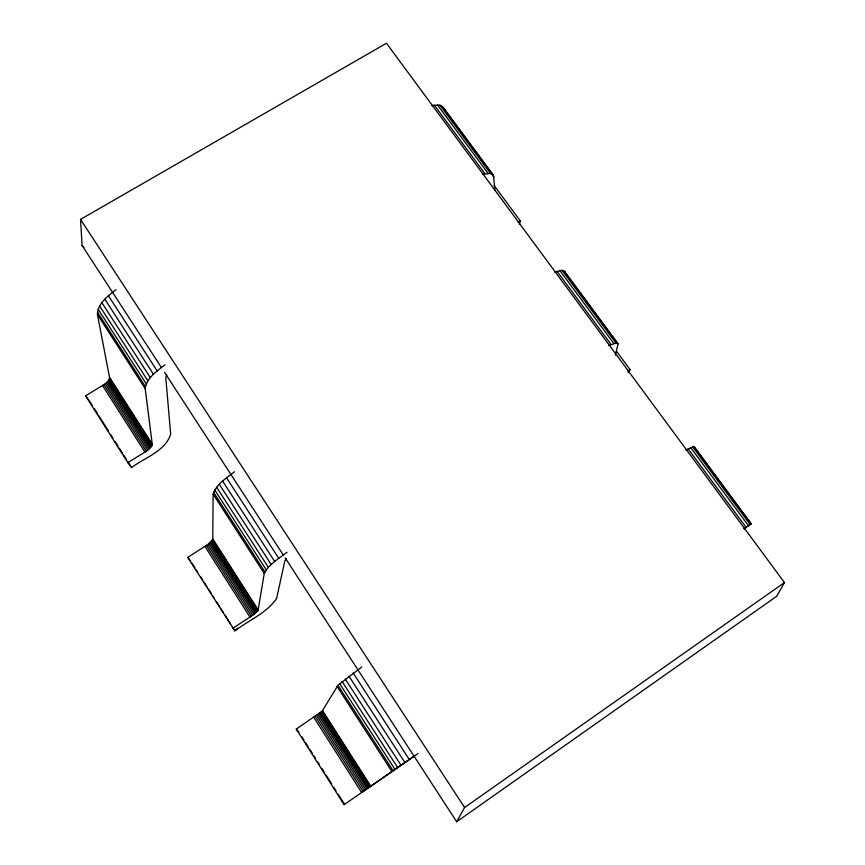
<?xml version="1.0" encoding="UTF-8"?>
<svg xmlns="http://www.w3.org/2000/svg" width="865" height="865" viewBox="0 0 865 865"><rect width="100%" height="100%" fill="white"/><g stroke="black" fill="none" stroke-linecap="round" stroke-linejoin="round"><path stroke-width="1.3" d="M554.66 272.086L562.088 270.28L564.618 271.524L618.075 343.783L615.329 355.212M286.315 558.801L284.866 560.844L276.541 598.666C266.431 613.209 248.59 620.421 234.847 630.845L187.748 557.395L207.741 544.539L212.747 539.576L213.125 494.12C216.358 483.968 226.673 478.031 234.599 471.717M116.083 289.667C108.093 295.895 97.54 303.431 97.453 314.59L109.704 378.308L108.363 380.86L105.27 383.779L85.603 395.846L127.869 462.689L147.677 450.308L152.337 445.032L145.212 388.709C146.488 377.854 157.084 371.063 164.999 364.803M232.631 628.401L252.775 615.188L258.04 610.463L264.247 573.463C269.069 564.099 278.952 558.541 287.029 552.238M519.368 224.349L520.265 220.889L494.099 185.456M285.212 557.957L456.666 821.75L464.592 807.499L784.458 582.567L386.471 43.25L80.542 219.386L82.099 245.498L161.333 367.441M784.458 582.567L776.694 596.277L456.666 821.75M166.75 374.891L165.777 377.508L170.686 434.187C165.323 451.271 144.509 457.682 131.599 467.576L127.869 462.689M344.551 804.331L344.075 804.655L296.295 729.098L322.267 710.998L337.966 685.275L361.721 666.98M628.195 372.642L630.066 369.593L616.529 351.255M237.691 628.217L234.847 630.845L232.707 627.46M685.977 450.06L694.054 446.491L751.209 523.747L744.246 528.58M321.099 712.036L369.182 787.334L418.044 753.491M414.486 755.967L363.116 791.518L315.228 716.35M744.549 528.461L746.43 527.163L744.214 528.699M743.997 528.699L751.209 523.747M344.075 804.655L366.176 789.421M627.871 371.02L630.066 369.593M518.092 222.229L520.265 220.889M608.874 345.557L615.934 343.091L618.075 343.783M482.551 174.341L490.444 173.4L493.472 175.357L494.91 190.43M431.786 105.541L439.993 105.173L443.367 107.628L493.472 175.357M296.295 729.098L298.955 732.233M82.099 245.498L83.937 247.455M187.748 557.395L190.614 560.909M442.004 106.136L492.293 174.103M563.699 270.637L617.361 343.178M693.644 446.297L751.025 523.866M85.603 395.846L89.203 400.7M447.216 113.91L443.367 107.628M450.384 118.191L456.72 126.766M463.067 135.34L466.235 139.622M470.192 144.974L475.739 152.478M480.497 158.901L485.254 165.334M490.001 171.757L493.969 177.109M571.192 281.525L574.371 285.818M578.339 291.191L583.907 298.706M591.054 308.383L594.233 312.676M600.591 321.272L603.77 325.564M607.738 330.938L613.307 338.464M699.342 454.785L704.953 462.375M711.365 471.047L715.377 476.464M720.988 484.043L726.6 491.634M733.012 500.305L737.813 506.804M745.835 517.638L747.436 519.8M439.993 105.173L490.444 173.4M562.088 270.28L615.934 343.091M692.487 446.621L750.085 524.504M437.376 104.795L487.968 173.249M559.817 270.475L613.826 343.556M690.627 447.475L748.409 525.661M434.208 105.011L484.919 173.681M556.941 271.221L611.079 344.551M688.075 448.827L746.019 527.304M80.542 219.386L464.592 807.499M164.523 372.296L283.212 554.941M108.406 295.733L157.149 370.869M226.522 477.783L278.757 558.303M353.18 673.013L409.307 759.513M104.849 299.247L153.462 374.307M222.64 481.124L274.735 561.558M348.952 676.149L404.907 762.552M101.897 302.728L150.369 377.67M219.332 484.314L271.253 564.618M345.232 679.003L401.003 765.255M99.648 306.08L147.947 380.881M216.672 487.287L268.41 567.408M342.108 681.523L397.662 767.547M98.134 309.238L146.261 383.833M214.715 489.958L266.258 569.84M339.664 683.631L395.002 769.396M97.399 312.092L145.342 386.471M213.536 492.25L264.863 571.884M337.966 685.275L393.056 770.737M97.453 314.59L145.212 388.709M213.125 494.12L264.247 573.463M337.036 686.421L391.888 771.548M109.704 377.637L152.391 444.437M212.866 539.079L258.213 610.041M322.526 710.695L370.782 786.22M109.704 378.308L152.337 445.032M212.747 539.576L258.04 610.463M322.267 710.998L370.469 786.436M109.477 379.075L152.067 445.745M212.401 540.203L257.64 611.014M321.791 711.452L369.928 786.815M109.022 379.93L151.57 446.545M211.838 540.939L257.024 611.696M108.363 380.86L150.856 447.432M211.071 541.76L256.202 612.463M320.212 712.738L368.241 787.983M107.498 381.822L149.959 448.373M210.108 542.647L255.207 613.317M319.153 713.538L367.138 788.739M106.46 382.806L148.888 449.335M208.995 543.588L254.051 614.237M317.952 714.425L365.895 789.604M105.27 383.779L147.677 450.308M207.741 544.539L252.775 615.188M316.633 715.366L364.543 790.534M103.973 384.73L146.347 451.26M206.389 545.501L251.401 616.161M102.578 385.617L144.942 452.168M204.973 546.442L249.963 617.113M313.768 717.334L361.646 792.535M89.917 401.674L92.079 405.079M94.231 408.485L97.107 413.038M98.545 415.308L108.601 431.213M110.763 434.619L112.915 438.025M115.067 441.442L117.943 445.983M119.381 448.254L122.257 452.806M123.695 455.077L126.571 459.618M127.998 461.888L131.599 467.576M192.041 563.158L194.895 567.678M196.323 569.927L197.75 572.187M200.604 576.696L202.745 580.08M204.172 582.34L207.027 586.848M208.454 589.108L211.309 593.617M212.736 595.877L214.152 598.137M216.293 601.51L219.148 606.03M220.575 608.279L223.429 612.798M224.857 615.047L230.566 624.076M301.809 736.742L303.95 740.116M305.367 742.375L308.221 746.873M309.648 749.133L312.492 753.642M313.919 755.891L315.347 758.14M317.487 761.524L319.618 764.909M321.758 768.282L324.602 772.791M326.029 775.04L331.728 784.058M333.868 787.431L336.009 790.815M338.139 794.2L343.838 803.207M564.618 271.524L564.834 272.929"/></g></svg>
